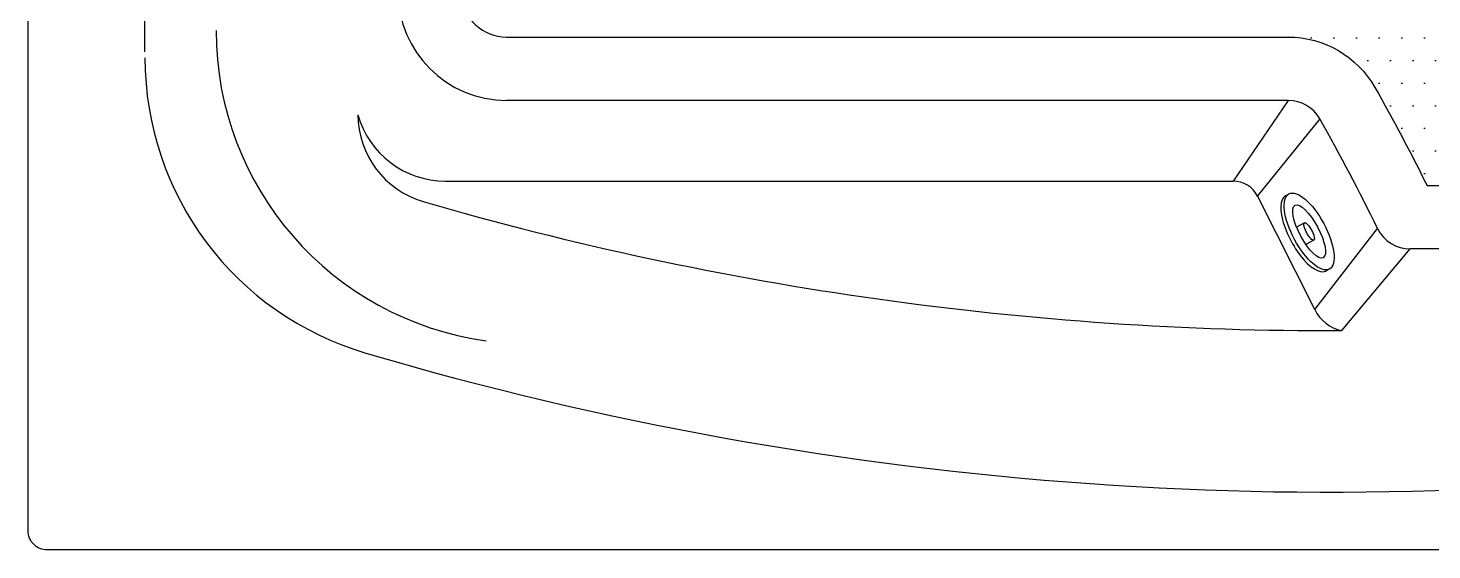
# Model space of a CAD drawing. Header units: millimetres. Extents: x -1273.31 to -1272.11, y 2247.12 to 2247.91.
# Drawn here: x -1273.31 to -1272.535, y 2247.117 to 2247.405 of the extents above; entities that cross this region are included whole.
import ezdxf

# ---------------------------------------------------------------- set-up
doc = ezdxf.new("R2010")
doc.units = ezdxf.units.MM
doc.header["$LTSCALE"] = 10
doc.layers.add('jacuzzi', color=1, linetype='Continuous')

msp = doc.modelspace()

# ---------------------------------------------------------------- hatches: boundary and pattern name
at = {"layer": 'jacuzzi'}
h = msp.add_hatch(dxfattribs=at)
h.set_pattern_fill('DOTS', color=256, scale=0.2, style=0)
h.set_pattern_definition([(0, (-1269.745098, 2246.312115), (0.00625, 0.0125), [0, -0.0125])])
h.paths.add_polyline_path([(-1273.04572, 2247.62353, 0.391216), (-1273.07064, 2247.6005, 0.035129), (-1273.07066, 2247.5991, 0.294017), (-1273.04824, 2247.56856, -0.687916), (-1273.04824, 2247.45497, 0.294017), (-1273.07066, 2247.42443, 0.035129), (-1273.07064, 2247.42303, 0.391216), (-1273.04572, 2247.4), (-1272.61397, 2247.4, -0.270015), (-1272.56613, 2247.37213, -0.01347), (-1272.53732, 2247.31799), (-1272.40297, 2247.31799, 0.414214), (-1272.31797, 2247.40299), (-1272.31797, 2247.62054, 0.414214), (-1272.40297, 2247.70554), (-1272.53732, 2247.70554, -0.01347), (-1272.56613, 2247.6514, -0.270015), (-1272.61397, 2247.62353)])

# ---------------------------------------------------------------- linework, layer by layer
for p, q in [((-1273.24542, 2247.39183), (-1273.24542, 2247.63498)), ((-1272.61397, 2247.365), (-1273.04572, 2247.365)), ((-1272.61397, 2247.365), (-1272.64441, 2247.32047)), ((-1272.59657, 2247.35487), (-1272.63103, 2247.31224)), ((-1273.07958, 2247.32047), (-1272.64441, 2247.32047)), ((-1272.59933, 2247.24953), (-1272.63103, 2247.31224)), ((-1272.60505, 2247.29743), (-1272.60945, 2247.29507)), ((-1272.59933, 2247.24953), (-1272.56463, 2247.29422)), ((-1272.59991, 2247.28784), (-1272.6043, 2247.28548)), ((-1272.59991, 2247.28784), (-1272.6043, 2247.28548)), ((-1272.58449, 2247.23788), (-1272.54665, 2247.28299)), ((-1272.40297, 2247.28299), (-1272.54665, 2247.28299))]:
    msp.add_line(p, q, dxfattribs=at)
at = {"layer": 'jacuzzi', "color": 3}
msp.add_lwpolyline([(-1272.10998, 2247.12736, -0.414214), (-1272.12058, 2247.11676), (-1273.29939, 2247.11676, -0.414214), (-1273.30998, 2247.12736), (-1273.30998, 2247.89617, -0.414214), (-1273.29939, 2247.90676), (-1272.12058, 2247.90676, -0.414214), (-1272.10998, 2247.89617)], format="xyb", close=True, dxfattribs=at)
at = {"layer": 'jacuzzi'}
msp.add_lwpolyline([(-1272.31797, 2247.40299), (-1272.31797, 2247.62054, 0.414214), (-1272.40297, 2247.70554), (-1272.53732, 2247.70554, -0.01347), (-1272.56613, 2247.6514, -0.270015), (-1272.61397, 2247.62353), (-1273.04572, 2247.62353, 0.391216), (-1273.07064, 2247.6005, 0.035129), (-1273.07066, 2247.5991, 0.294017), (-1273.04824, 2247.56856, -0.687916), (-1273.04824, 2247.45497, 0.294017), (-1273.07066, 2247.42443, 0.035129), (-1273.07064, 2247.42303, 0.391216), (-1273.04572, 2247.4), (-1272.61397, 2247.4, -0.270015), (-1272.56613, 2247.37213, -0.01347), (-1272.53732, 2247.31799), (-1272.40297, 2247.31799, 0.414214)], format="xyb", close=True, dxfattribs=at)
for centre, radius, start, end in [((-1273.04572, 2247.425), 0.06, 180, 270), ((-1273.03317, 2247.40359), 0.173, 180, 262.08873), ((-1273.07542, 2247.38855), 0.17, 180, 253.60695), ((-1272.61397, 2247.345), 0.02, 29.55857, 90), ((-1273.07777, 2247.35715), 0.05, 180, 253.82343), ((-1273.07958, 2247.37047), 0.05, 195.45367, 270), ((-1273.55646, 2246.81049), 1.10351, 25.99892, 29.55857), ((-1272.64441, 2247.30547), 0.015, 26.81522, 90), ((-1272.59032, 2249.03754), 1.79967, 253.82343, 270.18552), ((-1272.54665, 2247.30299), 0.02, 205.99892, 270), ((-1272.5802, 2247.25863), 0.02118, 205.4358, 258.31968), ((-1272.59032, 2249.03754), 1.88887, 253.60695, 278.31322)]:
    msp.add_arc(centre, radius, start, end, dxfattribs=at)
for major_axis, ratio in [((-0.01114, 0.02077), 0.390196), ((-0.00778, 0.0145), 0.321197), ((-0.00778, 0.0145), 0.321197)]:
    msp.add_ellipse((-1272.60248, 2247.29264), major_axis=major_axis, ratio=ratio, dxfattribs=at)
for centre, major_axis, ratio, start_param, end_param in [((-1272.60435, 2247.29163), (-0.01114, 0.02077), 0.389526, 6.167656, 9.540307), ((-1272.60248, 2247.29264), (0.00257, -0.00479), 0.280284, -3.141592653589793, 3.141592653589793), ((-1272.60248, 2247.29264), (0.00257, -0.00479), 0.280284, -3.141592653589793, 3.141592653589793)]:
    msp.add_ellipse(centre, major_axis=major_axis, ratio=ratio, start_param=start_param, end_param=end_param, dxfattribs=at)

doc.saveas('drawing.dxf')
